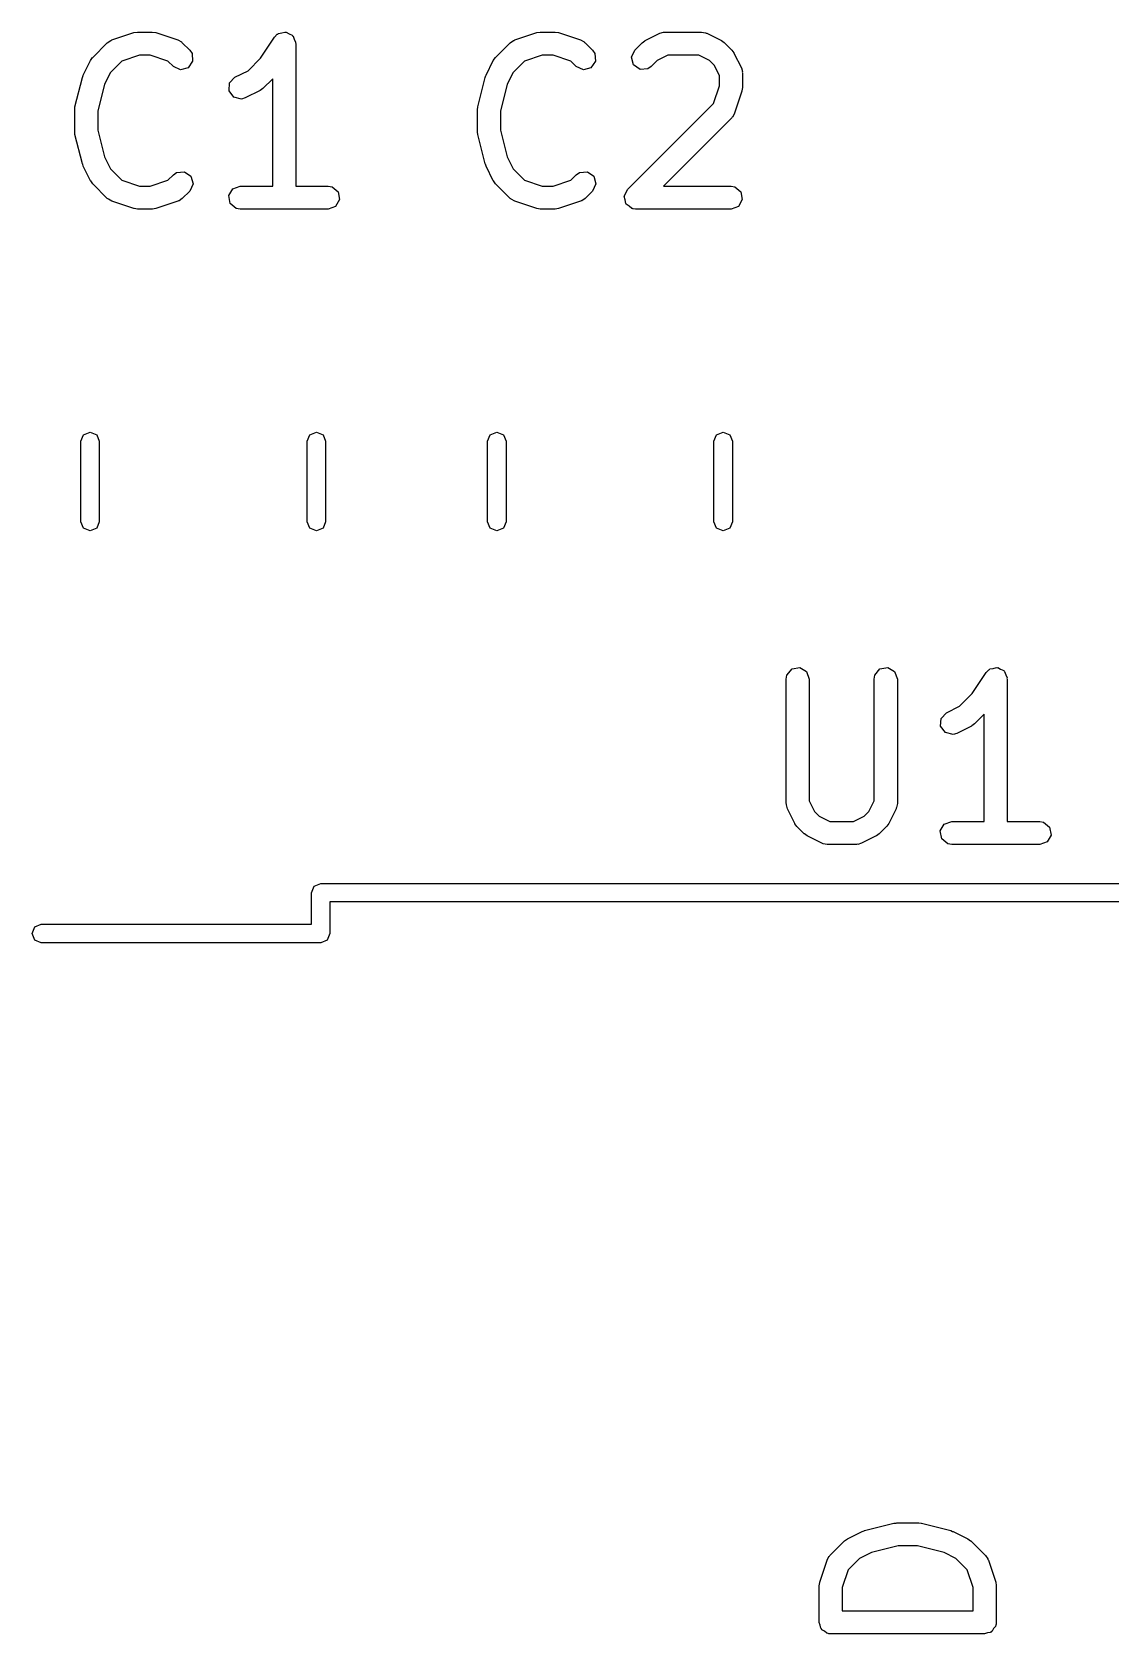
# Model space of a CAD drawing. Extents: x 123.1 to 171.8, y -132.4 to -71.4.
# Drawn here: x 133.97 to 140.97, y -83.36 to -72.96 of the extents above; entities that cross this region are included whole.
import ezdxf

# ---------------------------------------------------------------- set-up
doc = ezdxf.new("R2010")
doc.units = 0
doc.layers.add('BLACK', color=7, linetype='CONTINUOUS')

msp = doc.modelspace()

# ---------------------------------------------------------------- linework, layer by layer
at = {"layer": 'BLACK', "linetype": 'CONTINUOUS'}
for p, q in [((134.454, -73.0308), (134.476, -73.0158)), ((134.476, -73.0158), (134.48, -73.0154)), ((134.48, -73.0154), (134.484, -73.0126)), ((134.484, -73.0126), (134.627, -72.965)), ((134.627, -72.965), (134.649, -72.9617)), ((134.649, -72.9617), (134.65, -72.9612)), ((134.65, -72.9612), (134.745, -72.9612)), ((134.745, -72.9612), (134.768, -72.9651)), ((134.768, -72.9651), (134.769, -72.965)), ((134.769, -72.965), (134.912, -73.0126)), ((134.912, -73.0126), (134.935, -73.0251)), ((135.449, -73.1313), (135.54, -72.9946)), ((135.54, -72.9946), (135.558, -72.9757)), ((135.558, -72.9757), (135.562, -72.9745)), ((135.562, -72.9745), (135.565, -72.9712)), ((135.565, -72.9712), (135.587, -72.9674)), ((135.587, -72.9674), (135.607, -72.9613)), ((135.607, -72.9613), (135.611, -72.9631)), ((135.611, -72.9631), (135.616, -72.9623)), ((135.616, -72.9623), (135.634, -72.9732)), ((135.634, -72.9732), (135.654, -72.9819)), ((135.654, -72.9819), (135.656, -72.9858)), ((135.656, -72.9858), (135.66, -72.988)), ((135.66, -72.988), (135.667, -73.0084)), ((135.667, -73.0084), (135.677, -73.0279)), ((137.071, -73.0308), (137.092, -73.0158)), ((137.092, -73.0158), (137.096, -73.0154)), ((137.096, -73.0154), (137.1, -73.0126)), ((137.1, -73.0126), (137.243, -72.965)), ((137.243, -72.965), (137.265, -72.9617)), ((137.265, -72.9617), (137.266, -72.9612)), ((137.266, -72.9612), (137.362, -72.9612)), ((137.362, -72.9612), (137.384, -72.9651)), ((137.384, -72.9651), (137.385, -72.965)), ((137.385, -72.965), (137.528, -73.0126)), ((137.528, -73.0126), (137.551, -73.0251)), ((137.928, -73.0308), (137.946, -73.0179)), ((137.946, -73.0179), (137.947, -73.0167)), ((137.947, -73.0167), (138.042, -72.9691)), ((138.042, -72.9691), (138.067, -72.9617)), ((138.067, -72.9617), (138.072, -72.9627)), ((138.072, -72.9627), (138.076, -72.9612)), ((138.076, -72.9612), (138.314, -72.9612)), ((138.314, -72.9612), (138.34, -72.9657)), ((138.34, -72.9657), (138.343, -72.9686)), ((138.343, -72.9686), (138.348, -72.9691)), ((138.348, -72.9691), (138.443, -73.0167)), ((138.443, -73.0167), (138.461, -73.0301)), ((134.345, -73.1455), (134.358, -73.1275)), ((134.358, -73.1275), (134.359, -73.126)), ((134.359, -73.126), (134.454, -73.0308)), ((134.662, -73.1112), (134.548, -73.1494)), ((134.733, -73.1112), (134.662, -73.1112)), ((134.848, -73.1494), (134.733, -73.1112)), ((134.935, -73.0251), (134.937, -73.0289)), ((134.937, -73.0289), (134.941, -73.0308)), ((134.941, -73.0308), (134.989, -73.0784)), ((134.989, -73.0784), (135.004, -73.0997)), ((135.004, -73.0997), (135.008, -73.1508)), ((135.677, -73.0279), (135.676, -73.0321)), ((135.676, -73.0321), (135.678, -73.0362)), ((135.678, -73.0362), (135.678, -73.9612)), ((136.961, -73.1455), (136.975, -73.1275)), ((136.975, -73.126), (137.071, -73.0308)), ((136.975, -73.1275), (136.975, -73.126)), ((137.279, -73.1112), (137.164, -73.1494)), ((137.349, -73.1112), (137.279, -73.1112)), ((137.464, -73.1494), (137.349, -73.1112)), ((137.551, -73.0251), (137.553, -73.0289)), ((137.553, -73.0289), (137.558, -73.0308)), ((137.558, -73.0308), (137.605, -73.0784)), ((137.605, -73.0784), (137.62, -73.0997)), ((137.62, -73.0997), (137.625, -73.1508)), ((137.858, -73.1249), (137.88, -73.0784)), ((137.872, -73.1744), (137.858, -73.1249)), ((137.88, -73.0784), (137.928, -73.0308)), ((138.094, -73.1112), (138.025, -73.1454)), ((138.296, -73.1112), (138.094, -73.1112)), ((138.365, -73.1454), (138.296, -73.1112)), ((138.461, -73.0301), (138.462, -73.0308)), ((138.462, -73.0308), (138.51, -73.0784)), ((138.51, -73.0784), (138.523, -73.0968)), ((138.523, -73.0968), (138.524, -73.0979)), ((138.524, -73.0979), (138.572, -73.1931)), ((134.297, -73.2407), (134.345, -73.1455)), ((134.474, -73.2235), (134.435, -73.3005)), ((134.548, -73.1494), (134.474, -73.2235)), ((134.883, -73.1845), (134.848, -73.1494)), ((134.929, -73.2061), (134.883, -73.1845)), ((134.979, -73.1929), (134.929, -73.2061)), ((135.008, -73.1508), (134.979, -73.1929)), ((135.283, -73.2548), (135.368, -73.2126)), ((135.368, -73.2126), (135.449, -73.1313)), ((136.914, -73.2407), (136.961, -73.1455)), ((137.09, -73.2235), (137.051, -73.3005)), ((137.164, -73.1494), (137.09, -73.2235)), ((137.499, -73.1845), (137.464, -73.1494)), ((137.546, -73.2061), (137.499, -73.1845)), ((137.595, -73.1929), (137.546, -73.2061)), ((137.625, -73.1508), (137.595, -73.1929)), ((137.914, -73.2039), (137.872, -73.1744)), ((137.965, -73.1994), (137.914, -73.2039)), ((137.986, -73.1845), (137.965, -73.1994)), ((138.025, -73.1454), (137.986, -73.1845)), ((138.395, -73.1758), (138.365, -73.1454)), ((138.43, -73.2444), (138.395, -73.1758)), ((138.572, -73.1931), (138.579, -73.2181)), ((138.579, -73.2181), (138.578, -73.2224)), ((138.578, -73.2224), (138.58, -73.2267)), ((138.58, -73.2267), (138.58, -73.3219)), ((134.244, -73.4466), (134.292, -73.2561)), ((134.292, -73.2561), (134.297, -73.2443)), ((134.297, -73.2443), (134.297, -73.2407)), ((134.435, -73.3005), (134.392, -73.474)), ((135.245, -73.3433), (135.248, -73.2921)), ((135.248, -73.2921), (135.283, -73.2548)), ((135.465, -73.3273), (135.447, -73.3402)), ((135.528, -73.2649), (135.465, -73.3273)), ((135.528, -73.9612), (135.528, -73.2649)), ((136.86, -73.4466), (136.908, -73.2561)), ((136.908, -73.2561), (136.913, -73.2443)), ((136.913, -73.2443), (136.914, -73.2407)), ((137.051, -73.3005), (137.008, -73.474)), ((138.391, -73.4242), (138.43, -73.3097)), ((138.43, -73.3097), (138.43, -73.2444)), ((138.58, -73.3219), (138.576, -73.344)), ((135.276, -73.3845), (135.245, -73.3433)), ((135.325, -73.3964), (135.276, -73.3845)), ((135.35, -73.389), (135.325, -73.3964)), ((135.446, -73.3414), (135.35, -73.389)), ((135.447, -73.3402), (135.446, -73.3414)), ((137.832, -73.9831), (138.391, -73.4242)), ((138.576, -73.3456), (138.528, -73.4885)), ((138.576, -73.344), (138.576, -73.3456)), ((134.242, -73.4648), (134.244, -73.45)), ((134.242, -73.6076), (134.242, -73.4648)), ((134.244, -73.45), (134.244, -73.4466)), ((134.392, -73.474), (134.392, -73.5984)), ((136.858, -73.4648), (136.861, -73.45)), ((136.858, -73.6076), (136.858, -73.4648)), ((136.861, -73.45), (136.86, -73.4466)), ((137.008, -73.474), (137.008, -73.5984)), ((138.51, -73.5178), (138.067, -73.9612)), ((138.512, -73.5137), (138.51, -73.5178)), ((138.516, -73.5114), (138.512, -73.5137)), ((138.528, -73.4885), (138.516, -73.5114)), ((134.243, -73.6109), (134.242, -73.6076)), ((134.244, -73.6258), (134.243, -73.6109)), ((134.292, -73.8163), (134.244, -73.6258)), ((134.392, -73.5984), (134.435, -73.7719)), ((136.859, -73.6109), (136.858, -73.6076)), ((136.86, -73.6258), (136.859, -73.6109)), ((136.908, -73.8163), (136.86, -73.6258)), ((137.008, -73.5984), (137.051, -73.7719)), ((134.294, -73.8192), (134.292, -73.8163)), ((134.297, -73.8316), (134.294, -73.8192)), ((134.345, -73.9269), (134.297, -73.8316)), ((134.435, -73.7719), (134.474, -73.8489)), ((134.474, -73.8489), (134.548, -73.923)), ((136.91, -73.8192), (136.908, -73.8163)), ((136.914, -73.8316), (136.91, -73.8192)), ((136.961, -73.9269), (136.914, -73.8316)), ((137.051, -73.7719), (137.09, -73.8489)), ((137.09, -73.8489), (137.164, -73.923)), ((134.346, -73.928), (134.345, -73.9269)), ((134.359, -73.9464), (134.346, -73.928)), ((134.454, -74.0416), (134.359, -73.9464)), ((134.548, -73.923), (134.662, -73.9612)), ((134.733, -73.9612), (134.848, -73.923)), ((134.848, -73.923), (134.883, -73.8879)), ((134.883, -73.8879), (134.904, -73.873)), ((134.904, -73.873), (134.955, -73.8685)), ((134.955, -73.8685), (134.997, -73.8979)), ((135.011, -73.9475), (134.989, -73.994)), ((134.997, -73.8979), (135.011, -73.9475)), ((136.962, -73.928), (136.961, -73.9269)), ((136.975, -73.9464), (136.962, -73.928)), ((137.071, -74.0416), (136.975, -73.9464)), ((137.164, -73.923), (137.279, -73.9612)), ((137.349, -73.9612), (137.464, -73.923)), ((137.464, -73.923), (137.499, -73.8879)), ((137.499, -73.8879), (137.52, -73.873)), ((137.52, -73.873), (137.572, -73.8685)), ((137.572, -73.8685), (137.614, -73.8979)), ((137.627, -73.9475), (137.605, -73.994)), ((137.614, -73.8979), (137.627, -73.9475)), ((134.458, -74.0435), (134.454, -74.0416)), ((134.461, -74.0473), (134.458, -74.0435)), ((134.484, -74.0597), (134.461, -74.0473)), ((134.627, -74.1073), (134.484, -74.0597)), ((134.662, -73.9612), (134.733, -73.9612)), ((134.912, -74.0597), (134.769, -74.1073)), ((134.916, -74.0569), (134.912, -74.0597)), ((134.92, -74.0565), (134.916, -74.0569)), ((134.941, -74.0416), (134.92, -74.0565)), ((134.989, -73.994), (134.941, -74.0416)), ((135.243, -74.0232), (135.269, -73.9787)), ((135.252, -74.0737), (135.243, -74.0232)), ((135.269, -73.9787), (135.317, -73.9612)), ((135.317, -73.9612), (135.528, -73.9612)), ((135.678, -73.9612), (135.888, -73.9612)), ((135.888, -73.9612), (135.914, -73.9657)), ((135.914, -73.9657), (135.953, -73.9987)), ((135.962, -74.0492), (135.937, -74.0936)), ((135.953, -73.9987), (135.962, -74.0492)), ((137.075, -74.0435), (137.071, -74.0416)), ((137.077, -74.0473), (137.075, -74.0435)), ((137.1, -74.0597), (137.077, -74.0473)), ((137.243, -74.1073), (137.1, -74.0597)), ((137.279, -73.9612), (137.349, -73.9612)), ((137.528, -74.0597), (137.385, -74.1073)), ((137.532, -74.0569), (137.528, -74.0597)), ((137.536, -74.0565), (137.532, -74.0569)), ((137.558, -74.0416), (137.536, -74.0565)), ((137.605, -73.994), (137.558, -74.0416)), ((137.811, -74.0296), (137.812, -74.0265)), ((137.817, -74.0514), (137.811, -74.0296)), ((137.812, -74.0232), (137.823, -74.0036)), ((137.812, -74.0265), (137.812, -74.0232)), ((137.821, -74.0737), (137.817, -74.0514)), ((137.823, -74.0036), (137.832, -73.9831)), ((138.067, -73.9612), (138.505, -73.9612)), ((138.505, -73.9612), (138.53, -73.9657)), ((138.53, -73.9657), (138.569, -73.9987)), ((138.578, -74.0492), (138.553, -74.0936)), ((138.569, -73.9987), (138.578, -74.0492)), ((134.628, -74.1073), (134.627, -74.1073)), ((134.65, -74.1112), (134.628, -74.1073)), ((134.745, -74.1112), (134.65, -74.1112)), ((134.747, -74.1106), (134.745, -74.1112)), ((134.769, -74.1073), (134.747, -74.1106)), ((135.291, -74.1067), (135.252, -74.0737)), ((135.317, -74.1112), (135.291, -74.1067)), ((135.888, -74.1112), (135.317, -74.1112)), ((135.937, -74.0936), (135.888, -74.1112)), ((137.244, -74.1073), (137.243, -74.1073)), ((137.266, -74.1112), (137.244, -74.1073)), ((137.362, -74.1112), (137.266, -74.1112)), ((137.363, -74.1106), (137.362, -74.1112)), ((137.385, -74.1073), (137.363, -74.1106)), ((137.823, -74.0759), (137.821, -74.0737)), ((137.824, -74.0792), (137.823, -74.0759)), ((137.843, -74.0921), (137.824, -74.0792)), ((137.86, -74.1067), (137.843, -74.0921)), ((137.864, -74.1075), (137.86, -74.1067)), ((137.866, -74.1086), (137.864, -74.1075)), ((137.869, -74.1083), (137.866, -74.1086)), ((137.885, -74.1112), (137.869, -74.1083)), ((138.505, -74.1112), (137.885, -74.1112)), ((138.553, -74.0936), (138.505, -74.1112)), ((134.282, -75.6187), (134.3, -75.5763)), ((134.282, -76.1413), (134.282, -75.6187)), ((134.3, -75.5763), (134.342, -75.5587)), ((134.342, -75.5587), (134.385, -75.5763)), ((134.385, -75.5763), (134.402, -75.6187)), ((134.402, -75.6187), (134.402, -76.1413)), ((135.752, -75.6187), (135.77, -75.5763)), ((135.752, -76.1413), (135.752, -75.6187)), ((135.77, -75.5763), (135.812, -75.5587)), ((135.812, -75.5587), (135.855, -75.5763)), ((135.855, -75.5763), (135.872, -75.6187)), ((135.872, -75.6187), (135.872, -76.1413)), ((136.924, -75.6187), (136.941, -75.5763)), ((136.924, -76.1413), (136.924, -75.6187)), ((136.941, -75.5763), (136.984, -75.5587)), ((136.984, -75.5587), (137.026, -75.5763)), ((137.026, -75.5763), (137.044, -75.6187)), ((137.044, -75.6187), (137.044, -76.1413)), ((138.394, -75.6187), (138.411, -75.5763)), ((138.394, -76.1413), (138.394, -75.6187)), ((138.411, -75.5763), (138.454, -75.5587)), ((138.454, -75.5587), (138.496, -75.5763)), ((138.496, -75.5763), (138.514, -75.6187)), ((138.514, -75.6187), (138.514, -76.1413)), ((134.3, -76.1837), (134.282, -76.1413)), ((134.402, -76.1413), (134.385, -76.1837)), ((135.77, -76.1837), (135.752, -76.1413)), ((135.872, -76.1413), (135.855, -76.1837)), ((136.941, -76.1837), (136.924, -76.1413)), ((137.044, -76.1413), (137.026, -76.1837)), ((138.411, -76.1837), (138.394, -76.1413)), ((138.514, -76.1413), (138.496, -76.1837)), ((134.342, -76.2013), (134.3, -76.1837)), ((134.385, -76.1837), (134.342, -76.2013)), ((135.812, -76.2013), (135.77, -76.1837)), ((135.855, -76.1837), (135.812, -76.2013)), ((136.984, -76.2013), (136.941, -76.1837)), ((137.026, -76.1837), (136.984, -76.2013)), ((138.454, -76.2013), (138.411, -76.1837)), ((138.496, -76.1837), (138.454, -76.2013)), ((138.863, -77.1624), (138.868, -77.1367)), ((138.863, -77.9719), (138.863, -77.1624)), ((138.868, -77.1367), (138.901, -77.0974)), ((138.901, -77.0974), (138.951, -77.0885)), ((138.951, -77.0885), (138.996, -77.1142)), ((138.996, -77.1142), (139.013, -77.1624)), ((139.013, -77.1624), (139.013, -77.9542)), ((139.435, -77.1624), (139.439, -77.1367)), ((139.435, -77.9542), (139.435, -77.1624)), ((139.439, -77.1367), (139.472, -77.0974)), ((139.472, -77.0974), (139.523, -77.0885)), ((139.523, -77.0885), (139.567, -77.1142)), ((139.567, -77.1142), (139.585, -77.1624)), ((139.585, -77.1624), (139.585, -77.9719)), ((140.07, -77.2575), (140.161, -77.1208)), ((140.161, -77.1208), (140.179, -77.1019)), ((140.179, -77.1019), (140.184, -77.1007)), ((140.184, -77.1007), (140.186, -77.0974)), ((140.186, -77.0974), (140.208, -77.0936)), ((140.208, -77.0936), (140.229, -77.0875)), ((140.229, -77.0875), (140.233, -77.0893)), ((140.233, -77.0893), (140.237, -77.0885)), ((140.237, -77.0885), (140.256, -77.0994)), ((140.256, -77.0994), (140.276, -77.1081)), ((140.276, -77.1081), (140.278, -77.112)), ((140.278, -77.112), (140.281, -77.1142)), ((140.281, -77.1142), (140.289, -77.1346)), ((140.289, -77.1346), (140.298, -77.1541)), ((140.298, -77.1541), (140.297, -77.1583)), ((140.297, -77.1583), (140.299, -77.1624)), ((140.299, -77.1624), (140.299, -78.0874)), ((139.989, -77.3388), (140.07, -77.2575)), ((139.869, -77.4183), (139.905, -77.381)), ((139.905, -77.381), (139.989, -77.3388)), ((140.149, -77.3911), (140.086, -77.4535)), ((140.149, -78.0874), (140.149, -77.3911)), ((139.866, -77.4695), (139.869, -77.4183)), ((139.897, -77.5107), (139.866, -77.4695)), ((140.067, -77.4676), (139.972, -77.5152)), ((140.068, -77.4664), (140.067, -77.4676)), ((140.086, -77.4535), (140.068, -77.4664)), ((139.947, -77.5226), (139.897, -77.5107)), ((139.972, -77.5152), (139.947, -77.5226)), ((138.865, -77.9761), (138.863, -77.9719)), ((138.864, -77.9805), (138.865, -77.9761)), ((138.871, -78.0054), (138.864, -77.9805)), ((138.919, -78.1007), (138.871, -78.0054)), ((139.013, -77.9542), (139.047, -78.0227)), ((139.4, -78.0227), (139.435, -77.9542)), ((139.577, -78.0054), (139.529, -78.1007)), ((139.58, -77.9976), (139.577, -78.001)), ((139.577, -78.001), (139.577, -78.0054)), ((139.585, -77.9719), (139.58, -77.9976)), ((138.92, -78.1018), (138.919, -78.1007)), ((138.933, -78.1202), (138.92, -78.1018)), ((138.98, -78.1678), (138.933, -78.1202)), ((139.047, -78.0227), (139.078, -78.0531)), ((139.078, -78.0531), (139.146, -78.0874)), ((139.146, -78.0874), (139.301, -78.0874)), ((139.301, -78.0874), (139.37, -78.0531)), ((139.37, -78.0531), (139.4, -78.0227)), ((139.515, -78.1202), (139.467, -78.1678)), ((139.516, -78.1187), (139.515, -78.1202)), ((139.529, -78.1007), (139.516, -78.1187)), ((139.864, -78.1494), (139.89, -78.1049)), ((139.89, -78.1049), (139.938, -78.0874)), ((139.938, -78.0874), (140.149, -78.0874)), ((140.299, -78.0874), (140.51, -78.0874)), ((140.51, -78.0874), (140.535, -78.0919)), ((140.535, -78.0919), (140.574, -78.1249)), ((138.982, -78.1685), (138.98, -78.1678)), ((139, -78.1818), (138.982, -78.1685)), ((139.095, -78.2295), (139, -78.1818)), ((139.448, -78.1818), (139.353, -78.2295)), ((139.449, -78.1807), (139.448, -78.1818)), ((139.467, -78.1678), (139.449, -78.1807)), ((139.873, -78.1999), (139.864, -78.1494)), ((139.912, -78.2329), (139.873, -78.1999)), ((140.558, -78.2198), (140.51, -78.2374)), ((140.583, -78.1754), (140.558, -78.2198)), ((140.574, -78.1249), (140.583, -78.1754)), ((139.099, -78.23), (139.095, -78.2295)), ((139.103, -78.2329), (139.099, -78.23)), ((139.129, -78.2374), (139.103, -78.2329)), ((139.319, -78.2374), (139.129, -78.2374)), ((139.323, -78.2358), (139.319, -78.2374)), ((139.328, -78.2369), (139.323, -78.2358)), ((139.353, -78.2295), (139.328, -78.2369)), ((139.938, -78.2374), (139.912, -78.2329)), ((140.51, -78.2374), (139.938, -78.2374)), ((135.78, -78.55), (135.798, -78.5076)), ((135.798, -78.5076), (135.84, -78.49)), ((135.84, -78.49), (143.56, -78.49)), ((135.78, -78.755), (135.78, -78.55)), ((143.5, -78.61), (135.9, -78.61)), ((135.9, -78.61), (135.9, -78.815)), ((133.965, -78.815), (133.983, -78.7726)), ((133.983, -78.8574), (133.965, -78.815)), ((133.983, -78.7726), (134.025, -78.755)), ((134.025, -78.755), (135.78, -78.755)), ((135.9, -78.815), (135.882, -78.8574)), ((134.025, -78.875), (133.983, -78.8574)), ((135.84, -78.875), (134.025, -78.875)), ((135.882, -78.8574), (135.84, -78.875)), ((139.262, -82.7453), (139.357, -82.6977)), ((139.357, -82.6977), (139.369, -82.694)), ((139.369, -82.694), (139.372, -82.692)), ((139.372, -82.692), (139.563, -82.6444)), ((139.563, -82.6444), (139.578, -82.6433)), ((139.578, -82.6433), (139.581, -82.6421)), ((139.581, -82.6421), (139.724, -82.6421)), ((139.724, -82.6421), (139.739, -82.6447)), ((139.739, -82.6447), (139.742, -82.6444)), ((139.742, -82.6444), (139.932, -82.692)), ((139.932, -82.692), (139.944, -82.6973)), ((139.944, -82.6973), (139.948, -82.6977)), ((139.948, -82.6977), (140.043, -82.7453)), ((139.147, -82.8546), (139.242, -82.7593)), ((139.242, -82.7593), (139.261, -82.7465)), ((139.261, -82.7465), (139.262, -82.7453)), ((139.59, -82.7921), (139.417, -82.8355)), ((139.715, -82.7921), (139.59, -82.7921)), ((139.888, -82.8355), (139.715, -82.7921)), ((140.043, -82.7453), (140.061, -82.7587)), ((140.061, -82.7587), (140.063, -82.7593)), ((140.063, -82.7593), (140.158, -82.8546)), ((139.081, -83.0268), (139.129, -82.8839)), ((139.129, -82.8839), (139.141, -82.861)), ((139.141, -82.861), (139.145, -82.8586)), ((139.145, -82.8586), (139.147, -82.8546)), ((139.34, -82.874), (139.266, -82.9481)), ((139.417, -82.8355), (139.34, -82.874)), ((139.965, -82.874), (139.888, -82.8355)), ((140.039, -82.9481), (139.965, -82.874)), ((140.158, -82.8546), (140.173, -82.8759)), ((140.173, -82.8759), (140.173, -82.8804)), ((140.173, -82.8804), (140.176, -82.8839)), ((140.176, -82.8839), (140.224, -83.0268)), ((139.266, -82.9481), (139.227, -83.0626)), ((140.077, -83.0626), (140.039, -82.9481)), ((139.077, -83.0505), (139.081, -83.0284)), ((139.077, -83.2886), (139.077, -83.0505)), ((139.081, -83.0284), (139.081, -83.0268)), ((139.227, -83.0626), (139.227, -83.2136)), ((140.077, -83.2136), (140.077, -83.0626)), ((140.224, -83.0268), (140.227, -83.0489)), ((140.227, -83.0489), (140.227, -83.0505)), ((140.227, -83.0505), (140.227, -83.2886)), ((139.227, -83.2136), (140.077, -83.2136)), ((139.084, -83.3069), (139.077, -83.2886)), ((139.087, -83.3261), (139.084, -83.3069)), ((140.223, -83.3142), (140.21, -83.3292)), ((140.225, -83.3045), (140.223, -83.3142)), ((140.226, -83.3016), (140.225, -83.3045)), ((140.227, -83.2886), (140.226, -83.2983)), ((140.226, -83.2983), (140.226, -83.3016)), ((139.093, -83.3304), (139.087, -83.3261)), ((139.095, -83.3368), (139.093, -83.3304)), ((139.112, -83.3465), (139.095, -83.3368)), ((139.127, -83.359), (139.112, -83.3465)), ((139.136, -83.3608), (139.127, -83.359)), ((139.139, -83.3624), (139.136, -83.3608)), ((139.143, -83.3619), (139.139, -83.3624)), ((139.152, -83.3636), (139.143, -83.3619)), ((140.152, -83.3636), (139.152, -83.3636)), ((140.171, -83.3569), (140.152, -83.3636)), ((140.19, -83.3535), (140.171, -83.3569)), ((140.194, -83.3483), (140.19, -83.3535)), ((140.201, -83.346), (140.194, -83.3483)), ((140.21, -83.3292), (140.201, -83.346))]:
    msp.add_line(p, q, dxfattribs=at)

doc.saveas('drawing.dxf')
